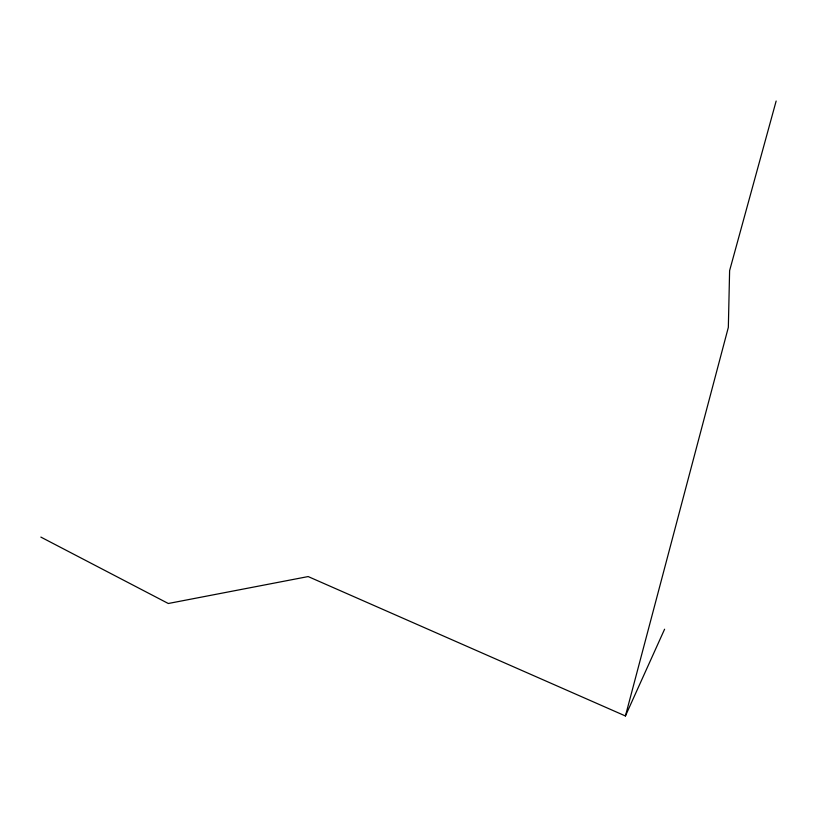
<?xml version="1.0" encoding="UTF-8"?>
<svg xmlns="http://www.w3.org/2000/svg" width="817" height="817" viewBox="0 0 817 817"><rect width="100%" height="100%" fill="white"/><g stroke="black" fill="none" stroke-linecap="round" stroke-linejoin="round"><path stroke-width="1.23" d="M40.85 537.086L168.302 603.497L308.162 576.567L625.424 715.968L728.335 327.392L729.612 270.621L776.15 101.032M625.424 715.968L664.589 629.213"/></g></svg>
